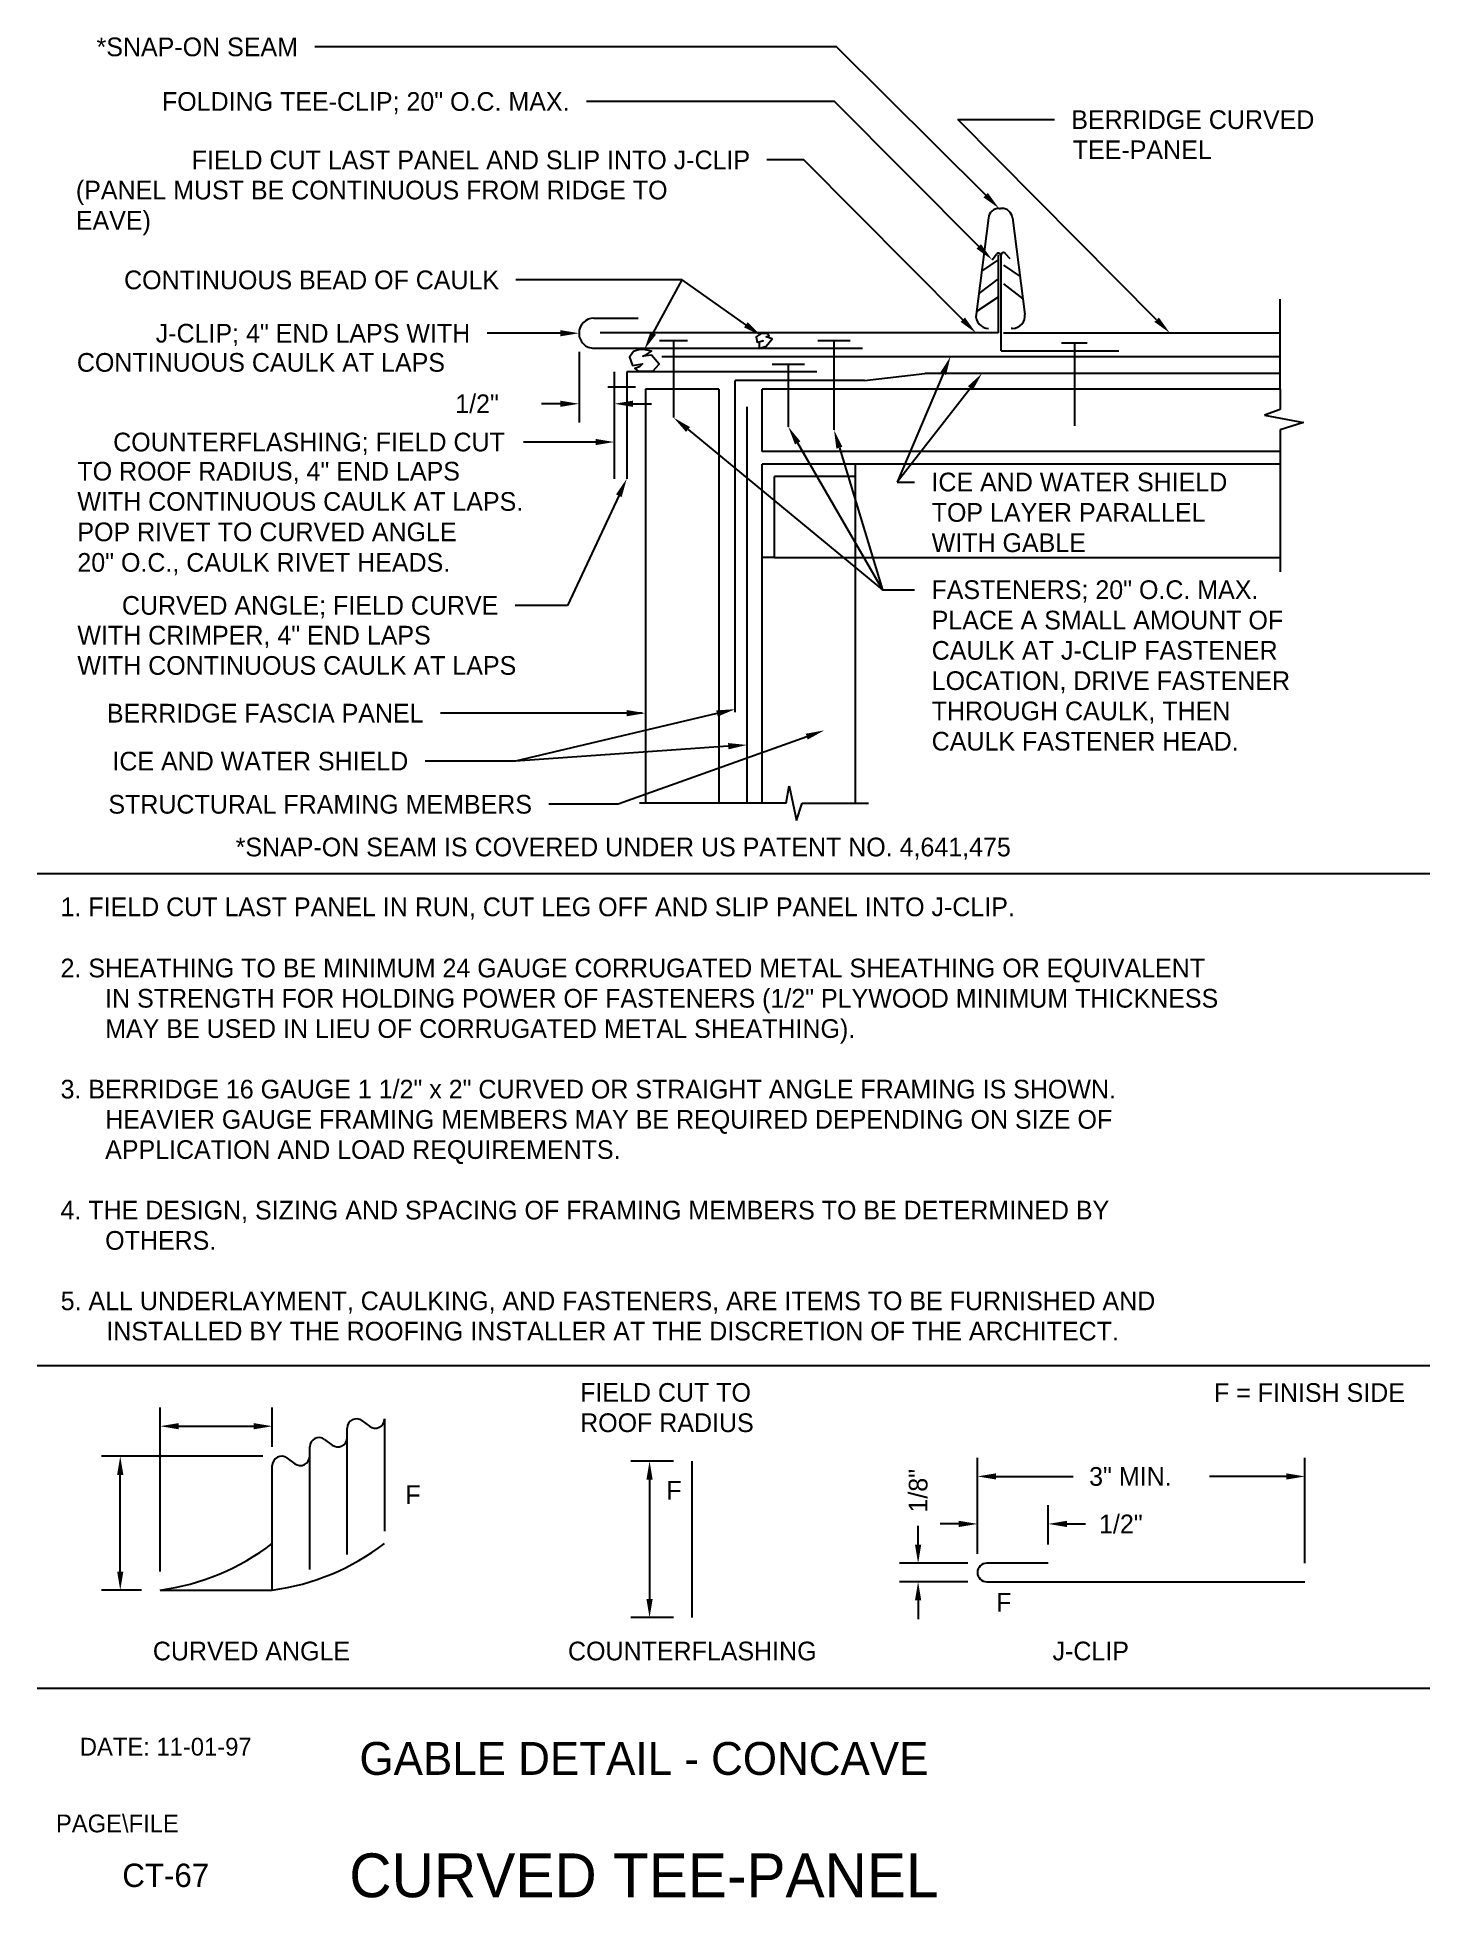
# Model space of a CAD drawing. Extents: x 0 to 11.2, y 0.4 to 15.3.
import ezdxf
from ezdxf.enums import TextEntityAlignment as Align

# ---------------------------------------------------------------- set-up
doc = ezdxf.new("R2010")
doc.units = 0
doc.header["$LTSCALE"] = 0.1999
doc.linetypes.add('HIDDENX2', pattern=[0])
for name, color, linetype in [('BORDER', 7, 'CONTINUOUS'), ('CMP-FLSH', 7, 'CONTINUOUS'), ('DIM-TXT', 7, 'CONTINUOUS'), ('STRCTR', 7, 'CONTINUOUS')]:
    doc.layers.add(name, color=color, linetype=linetype)

msp = doc.modelspace()

# ---------------------------------------------------------------- linework, layer by layer
at = {"layer": 'BORDER', "color": 0, "linetype": 'CONTINUOUS'}
for p, q in [((11.22, 8.6), (0.047, 8.6)), ((11.22, 4.651), (0.047, 4.651)), ((11.22, 2.062), (0.047, 2.062))]:
    msp.add_line(p, q, dxfattribs=at)
at = {"layer": 'CMP-FLSH', "color": 0, "linetype": 'CONTINUOUS'}
for p, q in [((7.764, 13.939), (7.776, 13.939)), ((7.764, 13.939), (7.776, 13.939)), ((7.787, 13.939), (7.776, 13.939)), ((7.679, 13.864), (7.58, 13.088)), ((7.873, 13.864), (7.971, 13.088)), ((7.756, 13.525), (7.624, 13.434)), ((7.708, 13.527), (7.744, 13.572)), ((7.756, 13.567), (7.756, 12.939)), ((7.78, 12.796), (7.78, 13.564)), ((7.8, 13.484), (7.933, 13.392)), ((7.814, 13.578), (7.851, 13.537)), ((7.756, 13.374), (7.602, 13.257)), ((7.8, 13.333), (7.955, 13.214)), ((7.756, 13.226), (7.583, 13.111)), ((4.514, 13.058), (4.869, 13.058)), ((4.394, 12.938), (4.394, 12.937)), ((7.756, 12.939), (4.564, 12.939)), ((5.041, 12.879), (5.264, 12.879)), ((5.153, 12.879), (5.153, 12.26)), ((6.311, 12.878), (6.569, 12.878)), ((6.44, 12.878), (6.44, 12.162)), ((7.8, 12.939), (10.019, 12.939)), ((7.872, 12.976), (7.861, 12.976)), ((8.266, 12.86), (8.471, 12.86)), ((8.369, 12.86), (8.369, 12.195)), ((4.514, 12.817), (6.669, 12.817)), ((5.058, 12.75), (10.019, 12.75)), ((7.78, 12.796), (8.726, 12.796)), ((4.677, 12.628), (4.677, 11.769)), ((6.303, 12.628), (4.777, 12.628)), ((4.777, 12.628), (4.777, 11.769)), ((6.686, 12.557), (5.647, 12.557)), ((5.647, 9.895), (5.647, 12.557)), ((5.945, 12.689), (6.202, 12.689)), ((6.073, 12.689), (6.073, 12.187)), ((6.686, 12.557), (7.169, 12.614)), ((10.019, 12.614), (7.169, 12.614)), ((4.624, 12.507), (4.847, 12.507)), ((4.927, 12.487), (4.927, 9.165)), ((5.515, 12.487), (4.927, 12.487)), ((5.515, 12.487), (5.515, 9.165)), ((5.742, 9.165), (5.742, 12.346)), ((2.653, 4.21), (2.713, 4.165)), ((2.833, 4.225), (2.833, 3.325)), ((2.353, 4.06), (2.413, 4.015)), ((2.533, 3.136), (2.533, 4.15)), ((2.053, 3.91), (2.113, 3.865)), ((2.233, 3.015), (2.233, 4)), ((5.303, 2.63), (5.303, 3.886)), ((1.933, 2.85), (1.933, 3.85)), ((7.591, 2.992), (7.591, 2.992)), ((8.159, 3.066), (7.665, 3.066)), ((1.033, 2.85), (1.933, 2.85)), ((7.665, 2.918), (10.219, 2.918))]:
    msp.add_line(p, q, dxfattribs=at)
for points in [[(5.856, 12.934, 0), (5.815, 12.908, 0), (5.823, 12.866, 0), (5.872, 12.875, 0), (5.839, 12.866, 0), (5.839, 12.815, 0), (5.896, 12.832, 0), (5.945, 12.892, 0), (5.896, 12.908, 0), (5.92, 12.917, 0), (5.904, 12.934, 0), (5.856, 12.934, 0)], [(4.883, 12.807, 0), (4.831, 12.79, 0), (4.798, 12.745, 0), (4.822, 12.678, 0), (4.903, 12.691, 0), (4.879, 12.668, 0), (4.841, 12.654, 0), (4.87, 12.633, 0), (4.987, 12.633, 0), (5.037, 12.69, 0), (4.976, 12.762, 0), (4.907, 12.754, 0), (4.936, 12.766, 0), (4.977, 12.794, 0), (4.924, 12.803, 0), (4.883, 12.807, 0)]]:
    msp.add_polyline3d(points, dxfattribs=at)
for centre, radius, start, end in [((7.764, 13.853), 0.086, 90.0001, 172.7428), ((7.787, 13.853), 0.086, 7.2572, 89.9999), ((7.76, 13.559), 0.02, 0.0014, 141.3728), ((7.8, 13.564), 0.02, 41.9522, 180.001), ((7.8, 13.564), 0.02, 41.9522, 180.001), ((4.514, 12.938), 0.12, 90.0013, 179.9996), ((7.679, 13.076), 0.1, 172.7423, 270.0006), ((7.872, 13.076), 0.1, 269.9994, 7.2577), ((4.514, 12.937), 0.12, 179.9993, 270.0007), ((2.608, 4.15), 0.075, 53.1301, 180), ((2.758, 4.225), 0.075, 233.1301, 0), ((2.308, 4), 0.075, 53.1301, 180), ((2.458, 4.075), 0.075, 233.1301, 0), ((2.008, 3.85), 0.075, 53.1301, 180), ((2.158, 3.925), 0.075, 233.1301, 0), ((0.784, 4.715), 1.881, 277.6015, 307.6382), ((1.684, 4.715), 1.881, 277.6015, 307.6382), ((7.665, 2.992), 0.0741, 90, 270)]:
    msp.add_arc(centre, radius, start, end, dxfattribs=at)
at = {"layer": 'DIM-TXT', "color": 0, "linetype": 'CONTINUOUS'}
for p, q in [((6.461, 15.235), (2.274, 15.235)), ((7.658, 14.045), (6.461, 15.235)), ((6.444, 14.797), (4.453, 14.797)), ((7.602, 13.633), (6.444, 14.797)), ((7.433, 14.651), (8.209, 14.651)), ((9.029, 13.045), (7.433, 14.651)), ((6.197, 14.328), (5.902, 14.328)), ((7.473, 13.045), (6.197, 14.328)), ((5.223, 13.365), (3.888, 13.365)), ((4.99, 12.938), (5.223, 13.365)), ((5.732, 13.005), (5.223, 13.365)), ((4.244, 12.937), (3.656, 12.937)), ((4.394, 12.787), (4.394, 12.221)), ((7.316, 12.612), (6.946, 11.743)), ((7.535, 12.496), (6.946, 11.743)), ((4.244, 12.371), (4.094, 12.371)), ((4.827, 12.371), (4.977, 12.371)), ((5.269, 12.164), (6.829, 10.879)), ((4.527, 12.064), (3.949, 12.064)), ((6.148, 12.057), (6.829, 10.879)), ((6.483, 12.018), (6.829, 10.879)), ((6.946, 11.743), (7.087, 11.743)), ((4.714, 11.633), (4.303, 10.753)), ((4.303, 10.753), (3.882, 10.753)), ((6.829, 10.879), (7.087, 10.879)), ((4.902, 9.888), (3.282, 9.888)), ((5.501, 9.886), (3.885, 9.503)), ((5.592, 9.623), (3.885, 9.503)), ((6.221, 9.699), (4.708, 9.157)), ((3.885, 9.503), (3.159, 9.503)), ((4.708, 9.157), (4.152, 9.157)), ((1.033, 3), (1.033, 4.316)), ((1.933, 4), (1.933, 4.316)), ((1.183, 4.166), (1.783, 4.166)), ((1.858, 3.925), (0.563, 3.925)), ((5.153, 3.886), (4.81, 3.886)), ((7.591, 3.142), (7.591, 3.913)), ((10.219, 3.068), (10.219, 3.913)), ((0.713, 3), (0.713, 3.775)), ((4.96, 3.736), (4.96, 2.78)), ((7.741, 3.763), (8.359, 3.763)), ((10.069, 3.763), (9.452, 3.763)), ((8.159, 3.216), (8.159, 3.532)), ((7.115, 3.216), (7.115, 3.366)), ((7.441, 3.382), (7.291, 3.382)), ((8.309, 3.382), (8.459, 3.382)), ((7.515, 3.066), (6.965, 3.066)), ((0.883, 2.85), (0.563, 2.85)), ((7.515, 2.918), (6.965, 2.918)), ((7.115, 2.768), (7.115, 2.618)), ((5.153, 2.63), (4.81, 2.63))]:
    msp.add_line(p, q, dxfattribs=at)
for points in [[(7.675, 14.062), (7.64, 14.027), (7.764, 13.939)], [(7.62, 13.651), (7.584, 13.615), (7.708, 13.527)], [(5.747, 13.025), (5.718, 12.984), (5.855, 12.918)], [(7.491, 13.063), (7.456, 13.028), (7.579, 12.939)], [(9.047, 13.063), (9.011, 13.028), (9.135, 12.939)], [(4.244, 12.962), (4.244, 12.912), (4.394, 12.937)], [(5.012, 12.926), (4.968, 12.95), (4.918, 12.806)], [(7.293, 12.622), (7.339, 12.602), (7.375, 12.75)], [(7.515, 12.512), (7.554, 12.481), (7.627, 12.614)], [(4.244, 12.396), (4.244, 12.346), (4.394, 12.371)], [(4.827, 12.396), (4.827, 12.346), (4.677, 12.371)], [(5.253, 12.145), (5.284, 12.184), (5.153, 12.26)], [(6.127, 12.044), (6.17, 12.069), (6.073, 12.187)], [(6.459, 12.011), (6.507, 12.025), (6.44, 12.162)], [(4.527, 12.089), (4.527, 12.039), (4.677, 12.064)], [(4.691, 11.644), (4.736, 11.622), (4.777, 11.769)], [(4.777, 9.913), (4.777, 9.863), (4.927, 9.888)], [(5.495, 9.91), (5.507, 9.861), (5.647, 9.92)], [(6.213, 9.723), (6.229, 9.676), (6.362, 9.75)], [(5.59, 9.648), (5.594, 9.598), (5.742, 9.633)], [(1.183, 4.191), (1.183, 4.141), (1.033, 4.166)], [(1.783, 4.191), (1.783, 4.141), (1.933, 4.166)], [(0.688, 3.775), (0.738, 3.775), (0.713, 3.925)], [(4.935, 3.736), (4.985, 3.736), (4.96, 3.886)], [(7.741, 3.788), (7.741, 3.738), (7.591, 3.763)], [(10.069, 3.788), (10.069, 3.738), (10.219, 3.763)], [(7.441, 3.407), (7.441, 3.357), (7.591, 3.382)], [(8.309, 3.407), (8.309, 3.357), (8.159, 3.382)], [(7.09, 3.216), (7.14, 3.216), (7.115, 3.066)], [(0.688, 3), (0.738, 3), (0.713, 2.85)], [(7.09, 2.768), (7.14, 2.768), (7.115, 2.918)], [(4.935, 2.78), (4.985, 2.78), (4.96, 2.63)]]:
    msp.add_solid(points, dxfattribs=at)
at = {"layer": 'STRCTR', "color": 0, "linetype": 'CONTINUOUS'}
for p, q in [((10.019, 12.487), (10.019, 13.21)), ((10.019, 12.487), (5.863, 12.487)), ((5.863, 11.987), (5.863, 12.487)), ((10.019, 12.487), (10.019, 12.324)), ((10.019, 12.324), (9.895, 12.279)), ((9.895, 12.279), (10.207, 12.22)), ((10.207, 12.22), (10.019, 12.161)), ((10.019, 12.161), (10.019, 11.987)), ((10.019, 11.987), (5.863, 11.987)), ((10.019, 11.987), (10.019, 11.022)), ((6.613, 11.887), (5.863, 11.887)), ((5.863, 9.165), (5.863, 11.887)), ((10.019, 11.887), (6.613, 11.887)), ((6.613, 9.165), (6.613, 11.887)), ((5.963, 11.137), (5.963, 11.787)), ((6.613, 11.787), (5.963, 11.787)), ((5.963, 11.137), (5.863, 11.137)), ((6.613, 11.137), (10.019, 11.137)), ((6.055, 9.165), (6.081, 9.305)), ((6.081, 9.305), (6.138, 9.026)), ((5.863, 9.165), (4.879, 9.165)), ((6.055, 9.165), (5.863, 9.165)), ((6.138, 9.026), (6.184, 9.165)), ((6.184, 9.165), (6.363, 9.165)), ((6.363, 9.165), (6.717, 9.165))]:
    msp.add_line(p, q, dxfattribs=at)
at = {"layer": 'STRCTR', "color": 0, "linetype": 'HIDDENX2'}
msp.add_line((5.963, 11.137), (6.613, 11.137), dxfattribs=at)

# ---------------------------------------------------------------- texts
at = {"layer": 'BORDER', "color": 0, "linetype": 'CONTINUOUS'}
for s, height, p in [('DATE: 11-01-97', 0.14265, (1.078, 1.594)), ('CT-67', 0.1875, (1.078, 0.562)), ('CURVED TEE-PANEL', 0.35156, (4.915, 0.562))]:
    msp.add_text(s, height=height, dxfattribs=at).set_placement(p, align=Align.MIDDLE)
msp.add_text('PAGE\\FILE', height=0.1426, dxfattribs=at).set_placement((0.197, 0.907))
at = {"layer": 'DIM-TXT', "color": 0, "linetype": 'CONTINUOUS'}
for s, p in [('*SNAP-ON SEAM', (2.139, 15.235)), ('FOLDING TEE-CLIP; 20" O.C. MAX.', (4.318, 14.797)), ('FIELD CUT LAST PANEL AND SLIP INTO J-CLIP', (5.767, 14.328)), ('CONTINUOUS BEAD OF CAULK', (3.753, 13.365)), ('J-CLIP; 4" END LAPS WITH', (3.521, 12.937)), ('COUNTERFLASHING; FIELD CUT', (3.799, 12.064)), ('CURVED ANGLE; FIELD CURVE', (3.747, 10.753)), ('BERRIDGE FASCIA PANEL', (3.147, 9.888)), ('ICE AND WATER SHIELD', (3.024, 9.503)), ('STRUCTURAL FRAMING MEMBERS', (4.017, 9.157))]:
    msp.add_text(s, height=0.15, dxfattribs=at).set_placement(p, align=Align.MIDDLE_RIGHT)
for s, p in [('BERRIDGE CURVED', (8.344, 14.651)), ('FASTENERS; 20" O.C. MAX.', (7.222, 10.879))]:
    msp.add_text(s, height=0.15, dxfattribs=at).set_placement(p, align=Align.MIDDLE_LEFT)
for s, p in [('TEE-PANEL', (8.356, 14.334)), ('(PANEL MUST BE CONTINUOUS FROM RIDGE TO', (0.357, 14.011)), ('EAVE)', (0.357, 13.768)), ('CONTINUOUS CAULK AT LAPS', (0.365, 12.628)), ('1/2"', (3.401, 12.296)), ('TO ROOF RADIUS, 4" END LAPS', (0.369, 11.755)), ('WITH CONTINUOUS CAULK AT LAPS.', (0.369, 11.512)), ('TOP LAYER PARALLEL', (7.224, 11.424)), ('POP RIVET TO CURVED ANGLE', (0.369, 11.268)), ('WITH GABLE', (7.224, 11.181)), ('20" O.C., CAULK RIVET HEADS.', (0.369, 11.023)), ('PLACE A SMALL AMOUNT OF', (7.224, 10.56)), ('WITH CRIMPER, 4" END LAPS', (0.369, 10.439)), ('CAULK AT J-CLIP FASTENER', (7.224, 10.317)), ('WITH CONTINUOUS CAULK AT LAPS', (0.369, 10.196)), ('LOCATION, DRIVE FASTENER', (7.224, 10.074)), ('THROUGH CAULK, THEN', (7.224, 9.831)), ('CAULK FASTENER HEAD.', (7.224, 9.588)), ('*SNAP-ON SEAM IS COVERED UNDER US PATENT NO. 4,641,475', (1.639, 8.739)), ('1. FIELD CUT LAST PANEL IN RUN, CUT LEG OFF AND SLIP PANEL INTO J-CLIP.', (0.234, 8.259)), ('2. SHEATHING TO BE MINIMUM 24 GAUGE CORRUGATED METAL SHEATHING OR EQUIVALENT', (0.234, 7.768)), ('IN STRENGTH FOR HOLDING POWER OF FASTENERS (1/2" PLYWOOD MINIMUM THICKNESS', (0.592, 7.525)), ('MAY BE USED IN LIEU OF CORRUGATED METAL SHEATHING).', (0.592, 7.282)), ('3. BERRIDGE 16 GAUGE 1 1/2" x 2" CURVED OR STRAIGHT ANGLE FRAMING IS SHOWN.', (0.234, 6.796)), ('HEAVIER GAUGE FRAMING MEMBERS MAY BE REQUIRED DEPENDING ON SIZE OF', (0.592, 6.553)), ('APPLICATION AND LOAD REQUIREMENTS.', (0.592, 6.311)), ('4. THE DESIGN, SIZING AND SPACING OF FRAMING MEMBERS TO BE DETERMINED BY', (0.234, 5.825)), ('OTHERS.', (0.592, 5.582)), ('5. ALL UNDERLAYMENT, CAULKING, AND FASTENERS, ARE ITEMS TO BE FURNISHED AND', (0.235, 5.097)), ('INSTALLED BY THE ROOFING INSTALLER AT THE DISCRETION OF THE ARCHITECT.', (0.601, 4.854)), ('FIELD CUT TO', (4.403, 4.362)), ('ROOF RADIUS', (4.403, 4.119)), ('3" MIN.', (8.487, 3.688)), ('F', (3, 3.541)), ('F', (5.095, 3.577)), ('1/2"', (8.567, 3.307)), ('F', (7.741, 2.678))]:
    msp.add_text(s, height=0.15, dxfattribs=at).set_placement(p)
msp.add_text('ICE AND WATER SHIELD', height=0.15, rotation=360, dxfattribs=at).set_placement((7.222, 11.743), align=Align.MIDDLE_LEFT)
msp.add_text('F = FINISH SIDE', height=0.15, dxfattribs=at).set_placement((11.021, 4.361), align=Align.RIGHT)
msp.add_text('1/8"', height=0.15, rotation=90, dxfattribs=at).set_placement((7.19, 3.473))
for s, p in [('CURVED ANGLE', (1.766, 2.287)), ('COUNTERFLASHING', (5.303, 2.287)), ('J-CLIP', (8.5, 2.287))]:
    msp.add_text(s, height=0.15, dxfattribs=at).set_placement(p, align=Align.CENTER)
msp.add_text('GABLE DETAIL - CONCAVE', height=0.26367, dxfattribs=at).set_placement((4.915, 1.5), align=Align.MIDDLE)

doc.saveas('drawing.dxf')
